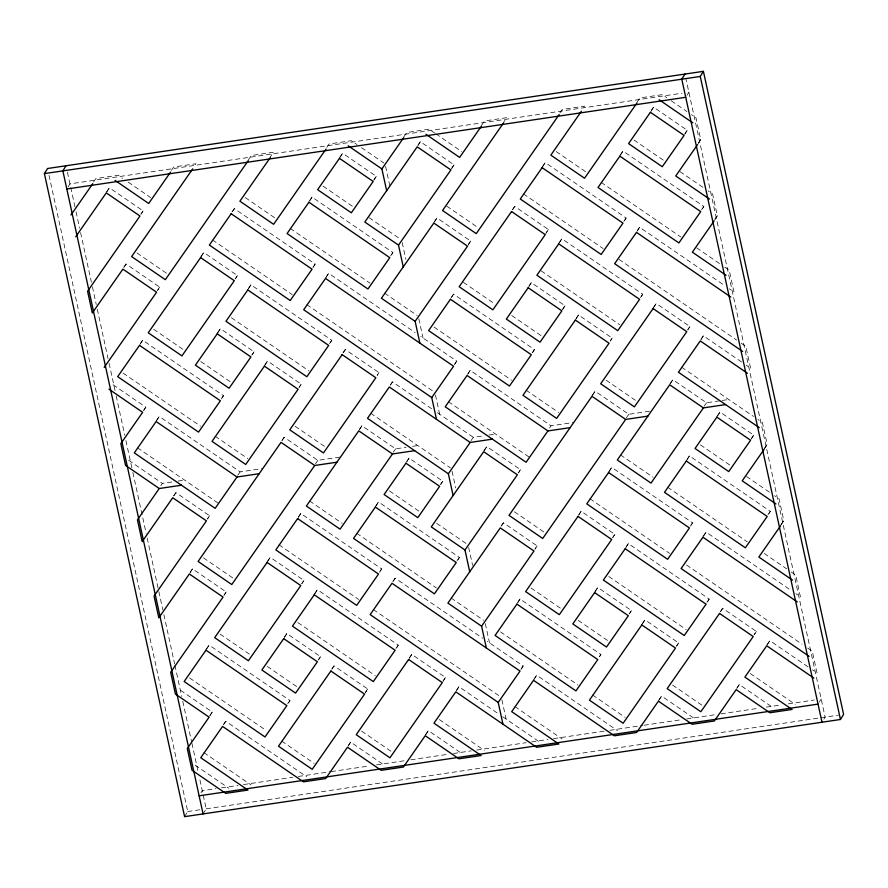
<?xml version="1.0" encoding="UTF-8"?>
<svg xmlns="http://www.w3.org/2000/svg" width="888" height="888" viewBox="0 0 888 888"><rect width="100%" height="100%" fill="white"/><g stroke="black" fill="none" stroke-linecap="round" stroke-linejoin="round"><path stroke-width="0.67" stroke-dasharray="4.44 3.33" d="M68.076 186.957L69.963 183.883L682.006 93.207M106.893 191.875L109.413 187.79L143.101 210.889L141.225 213.964M124.142 267.066L126.029 264.002L159.718 287.101L157.842 290.176M140.138 344.3L142.646 340.215L223.51 395.671L221.634 398.734M201.243 256.577L203.763 252.481L237.451 275.591L235.575 278.654M232.434 211.688L234.321 208.613L315.185 264.069L313.309 267.144M143.9 410.256L145.787 407.181L112.088 384.082M156.754 420.512L159.263 416.428L240.137 471.883L262.337 468.587M217.871 332.789L220.379 328.693L254.068 351.803L252.192 354.867M248.418 288.922L250.938 284.826L331.801 340.282L329.925 343.356M309.535 201.188L312.054 197.103L392.918 252.558L390.409 256.643M340.093 157.331L342.613 153.236L376.301 176.346L373.793 180.431M173.993 495.704L175.88 492.64L209.579 515.739L207.692 518.814M265.046 365.135L267.554 361.039L301.243 384.149L299.367 387.224M326.151 277.411L328.671 273.315L415.062 332.556M417.826 145.81L420.346 141.714L454.034 164.824L451.526 168.92M189.988 572.949L192.496 568.853L226.196 591.963L224.309 595.027M282.284 440.326L284.171 437.251L317.86 460.361L340.071 457.076M343.401 352.591L345.288 349.528L378.976 372.627L377.1 375.702M434.443 222.022L436.963 217.926L470.651 241.037L468.143 245.132M206.604 649.161L209.113 645.065L289.988 700.521L287.468 704.617M267.721 561.427L270.23 557.331L303.929 580.441L302.042 583.516M298.279 517.56L300.788 513.475L381.662 568.919L379.775 571.994M359.396 429.836L361.904 425.741L395.593 448.851L406.049 447.297M390.576 384.948L392.463 381.873L432.9 409.601M451.692 297.214L453.579 294.15L534.443 349.595L532.567 352.669M512.809 209.479L514.696 206.416L548.384 229.515L545.876 233.611M542.735 166.644L545.243 162.548L626.118 218.004L623.609 222.1M209.746 716.128L212.254 712.032L178.555 688.933M223.843 724.353L225.73 721.278L306.604 776.734M284.338 637.64L286.846 633.544L320.546 656.654L318.659 659.729M454.834 364.18L456.71 361.116L420.746 336.452M314.896 593.772L317.405 589.688L398.279 645.143L396.392 648.207M184.604 816.66L187.745 811.543L48.718 173.926M376.013 506.049L378.521 501.953L459.396 557.409L457.509 560.472M201.01 792.74L202.264 790.697L215.995 788.666M406.571 462.182L409.079 458.086L442.768 481.196L440.892 484.26M467.676 374.447L470.196 370.363L551.06 425.807L573.271 422.522M203.075 813.93L206.216 808.813L199.434 777.677M528.793 286.724L531.313 282.628L565.001 305.738L562.493 309.823M559.351 242.857L561.871 238.761L642.734 294.217L640.226 298.312M620.468 155.123L622.976 151.038L703.851 206.482L701.342 210.578M651.026 111.255L653.535 107.171L687.234 130.27L684.726 134.365M332.134 668.964L334.021 665.9L367.721 688.999L365.201 693.095M686.99 95.26L688.866 92.186M393.251 581.24L395.138 578.166L482.661 638.183M484.304 450.66L486.813 446.575L520.501 469.674L518.625 472.749M575.968 319.07L578.488 314.974L612.176 338.084L610.3 341.147M637.085 231.335L639.604 227.25L724.852 285.703M698.201 143.612L700.71 139.516L695.97 117.738L691.475 114.663M348.129 746.198L350.638 742.113L384.338 765.212M409.246 658.474L411.755 654.378L445.454 677.489L442.934 681.573M501.542 525.851L503.429 522.788L537.118 545.887L535.242 548.962M592.585 395.282L595.104 391.186L628.793 414.296L651.004 411M653.701 307.548L656.221 303.463L689.909 326.562L688.034 329.637M714.818 219.824L717.326 215.729L712.587 193.95L708.091 190.876M425.863 734.687L428.371 730.591L462.071 753.701M456.421 690.82L458.93 686.724L498.246 713.686M517.538 603.096L520.046 599L600.921 654.456L599.034 657.52M578.654 515.362L581.163 511.266L614.851 534.376L612.975 537.44M609.212 471.495L611.721 467.399L692.585 522.854L690.709 525.929M670.318 383.76L672.838 379.676L706.526 402.775L720.901 400.655M700.876 339.904L703.396 335.808L741.58 361.993M521.3 669.041L523.187 665.967L487.212 641.303M534.154 679.309L536.663 675.213L617.537 730.669M595.271 591.575L597.779 587.479L631.468 610.589L629.592 613.652M625.829 547.707L628.338 543.611L709.201 599.067L707.325 602.142M686.935 459.984L689.454 455.888L770.318 511.344L767.809 515.429M717.493 416.117L720.013 412.021L753.701 435.131L751.193 439.216M642.446 623.92L644.954 619.835L678.643 642.934L676.767 646.009M703.562 536.197L706.071 532.101L791.319 590.564M764.668 448.462L767.188 444.366L762.437 422.599L757.941 419.513M659.063 700.133L661.571 696.048L695.271 719.147M720.801 611.377L722.688 608.313L756.376 631.424L754.5 634.487M781.285 524.675L783.804 520.579L779.054 498.812L774.558 495.726M736.796 688.622L739.304 684.526L773.004 707.636M767.354 644.755L769.863 640.659L808.047 666.844M819.291 702.064L821.178 699M823.875 719.158L825.13 717.115L686.102 79.487M93.595 181.896L95.926 178.544L118.137 175.247L122.633 178.333M106.271 192.285L109.413 187.79M140.759 214.263L143.101 210.889M171.329 170.385L173.66 167.022L195.871 163.736L193.517 167.111M123.676 267.377L126.029 264.002M157.376 290.476L159.718 287.101M248.24 160.04L251.393 155.511L273.604 152.214L270.474 156.721M140.304 343.567L142.646 340.215M200.633 256.976L203.763 252.481M231.979 211.977L234.321 208.613M143.445 410.545L145.787 407.181M235.109 278.954L237.451 275.591M326.784 147.364L329.126 143.989L351.337 140.704L356.954 144.555M156.144 420.901L159.263 416.428M217.26 333.166L220.379 328.693M248.596 288.189L250.938 284.826M309.712 200.455L312.054 197.103M339.494 157.709L342.613 153.236M160.839 485.636L162.404 483.394L172.849 481.851M221.179 399.023L223.51 395.671M251.737 355.156L254.068 351.803M312.854 267.432L315.185 264.069M373.97 179.698L376.301 176.346M403.74 136.952L406.859 132.478L429.071 129.182L434.687 133.034M173.526 496.015L175.88 492.64M264.424 365.534L267.554 361.039M325.552 277.789L328.671 273.315M417.993 145.088L420.346 141.714M207.226 519.114L209.579 515.739M237.795 475.235L240.137 471.883M298.901 387.512L301.243 384.149M329.47 343.645L331.801 340.282M390.587 255.911L392.918 252.558M451.692 168.187L454.034 164.824M481.474 125.43L484.593 120.957L506.804 117.671L503.674 122.167M190.143 572.227L192.496 568.853M281.829 440.615L284.171 437.251M342.935 352.891L345.288 349.528M433.821 222.433L436.963 217.926M223.843 595.326L226.196 591.963M315.495 463.769L317.86 460.361M377.422 374.88L378.976 372.627M468.309 244.4L470.651 241.037M559.962 112.843L562.326 109.446L584.537 106.149L582.184 109.524M205.994 649.539L209.113 645.065M267.099 561.827L270.23 557.331M298.446 516.827L300.788 513.475M359.562 429.093L361.904 425.741M390.121 385.237L392.463 381.873M451.237 297.502L453.579 294.15M512.343 209.779L514.696 206.416M542.135 167.022L545.243 162.548M209.912 715.395L212.254 712.032M301.576 583.805L303.929 580.441M393.251 452.214L395.593 448.851M454.379 364.469L456.71 361.116M546.042 232.889L548.384 229.515M636.929 102.409L640.059 97.924L662.27 94.639L666.766 97.713M223.388 724.641L225.73 721.278M284.504 636.907L286.846 633.544M314.285 594.161L317.405 589.688M375.402 506.426L378.521 501.953M406.737 461.449L409.079 458.086M467.854 373.715L470.196 370.363M528.971 285.98L531.313 282.628M558.752 243.234L561.871 238.761M619.868 155.511L622.976 151.038M651.204 110.523L653.535 107.171M287.645 703.873L289.988 700.521M318.204 660.017L320.546 656.654M379.32 572.283L381.662 568.919M440.437 484.548L442.768 481.196M470.995 440.681L473.326 437.329L483.782 435.786M532.112 352.958L534.443 349.595M562.67 309.091L565.001 305.738M623.787 221.356L626.118 218.004M684.892 133.633L687.234 130.27M331.679 669.263L334.021 665.9M392.796 581.529L395.138 578.166M483.671 451.071L486.813 446.575M576.134 318.348L578.488 314.974M637.262 230.603L639.604 227.25M698.379 142.868L700.71 139.516M365.368 692.374L367.721 688.999M395.937 648.495L398.279 645.143M457.054 560.761L459.396 557.409M518.159 473.049L520.501 469.674M549.506 428.049L551.06 425.807M610.611 340.326L612.176 338.084M640.403 297.569L642.734 294.217M701.52 209.846L703.851 206.482M348.296 745.465L350.638 742.113M409.412 657.753L411.755 654.378M501.076 526.162L503.429 522.788M591.985 395.671L595.104 391.186M653.091 307.947L656.221 303.463M714.995 219.081L717.326 215.729M443.101 680.852L445.454 677.489M534.776 549.261L537.118 545.887M626.429 417.693L628.793 414.296M687.567 329.936L689.909 326.562M425.252 735.064L428.371 730.591M456.587 690.087L458.93 686.724M517.704 602.353L520.046 599M578.81 514.64L581.163 511.266M608.602 471.883L611.721 467.399M669.719 384.149L672.838 379.676M701.054 339.161L703.396 335.808M520.845 669.33L523.187 665.967M612.509 537.74L614.851 534.376M704.184 406.149L706.526 402.775M533.544 679.686L536.663 675.213M594.66 591.952L597.779 587.479M625.996 546.975L628.338 543.611M687.112 459.24L689.454 455.888M716.894 416.494L720.013 412.021M599.356 656.687L600.921 654.456M629.137 613.941L631.468 610.589M690.254 526.218L692.585 522.854M751.37 438.483L753.701 435.131M641.824 624.32L644.954 619.835M702.952 536.574L706.071 532.101M764.069 448.84L767.188 444.366M676.301 646.298L678.643 642.934M706.87 602.43L709.201 599.067M767.987 514.696L770.318 511.344M658.452 700.521L661.571 696.048M720.335 611.677L722.688 608.313M780.685 525.063L783.804 520.579M754.034 634.787L756.376 631.424M736.962 687.878L739.304 684.526M766.744 645.132L769.863 640.659M178.077 481.074L184.604 480.108M412.587 446.331L417.804 445.554M489.011 435.009L495.537 434.043M722.21 400.455L728.737 399.489M221.478 787.845L237.951 785.414M243.434 784.592L292.84 777.278M298.335 776.467L329.892 771.783M331.268 771.583L369.686 765.889M376.545 764.879L405.372 760.605M410.855 759.795L447.907 754.301M453.402 753.49L471.239 750.848M476.723 750.027L526.129 742.712M531.623 741.902L548.085 739.46M553.579 738.65L604.351 731.124M609.845 730.313L642.779 725.429M644.144 725.23L681.196 719.735M686.69 718.925L715.506 714.651M721 713.841L759.418 708.147M766.289 707.125L781.385 704.894M788.244 703.873L814.318 700.01M187.745 811.543L199.622 809.789M206.216 808.813L838.316 715.162M671.261 100.799L686.979 111.577M633.954 140.038L664.291 160.839M680.008 171.617L703.596 187.79M556.221 151.559L586.557 172.35M601.154 182.362L680.885 237.041M696.625 247.83L720.212 264.002M724.708 267.088L729.203 270.163L733.954 291.941L729.403 288.822M435.808 133.811L461.649 151.515M523.421 193.884L603.152 248.551M618.914 259.363L736.674 340.104M741.247 343.245L745.82 346.376L750.571 368.154L746.075 365.079M361.449 147.63L383.916 163.037M446.808 206.171L478.266 227.739M541.181 270.873L619.769 324.764M681.562 367.144L753.446 416.428M323.032 186.103L353.357 206.904M369.075 217.682L400.532 239.249M463.425 282.384L494.882 303.951M511.732 315.495L542.057 336.297M606.082 380.197L636.407 400.988M700.432 444.888L730.757 465.689M746.475 476.468L770.063 492.64M245.299 197.624L275.624 218.415M290.221 228.427L369.952 283.106M384.571 293.129L417.149 315.462M434.021 327.039L511.477 380.153M526.096 390.176L558.674 412.509M620.446 454.867L653.024 477.2M667.621 487.223L747.352 541.891M764.224 553.457L786.679 568.864M791.175 571.939L795.67 575.024L800.421 596.792L795.87 593.684M128.249 182.184L150.716 197.591M212.487 239.949L292.219 294.627M306.837 304.651L433.744 391.664M448.362 401.687L529.237 457.142M589.887 498.734L669.619 553.413M686.524 565.001L801.997 644.177M807.714 648.096L812.287 651.237L817.038 673.004L812.542 669.929M437.384 412.687L473.326 437.329M137.007 253.002L167.333 273.804M231.391 317.726L308.835 370.84M370.629 413.209L450.383 467.887M514.407 511.788L544.733 532.589M608.791 576.512L686.235 629.625M750.282 673.537L795.204 704.339M153.624 329.215L183.949 350.016M200.799 361.571L231.124 382.362M295.149 426.262L325.474 447.064M389.499 490.964L419.824 511.754M436.674 523.31L466.999 544.1M531.024 588L561.349 608.802M578.199 620.357L608.524 641.147M672.549 685.048L702.874 705.849M123.099 373.104L200.544 426.218M215.162 436.241L247.741 458.574M309.512 500.932L342.091 523.276M356.687 533.288L436.419 587.956M451.037 597.979L483.616 620.312M500.499 631.89L577.955 685.003M592.562 695.027L625.141 717.36M137.429 447.763L218.304 503.207M278.954 544.799L358.697 599.478M373.304 609.501L500.21 696.514M514.829 706.548L562.004 738.894M128.705 460.295L162.404 483.394M502.73 716.771L539.804 742.179M203.474 557.864L233.799 578.654M297.857 622.577L375.313 675.69M439.349 719.602L484.271 750.404M220.091 634.076L249.295 654.101M267.266 666.422L297.591 687.212M361.616 731.113L391.941 751.914M189.566 677.955L265.878 730.291M281.64 741.091L314.208 763.425M203.907 752.613L251.082 784.959M195.171 765.145L228.871 788.255M385.592 166.367L389.788 185.581M402.209 242.579L405.838 259.229M418.825 318.792L423.021 338.006M435.442 395.005L439.638 414.219M452.059 471.228L455.688 487.878M468.675 547.441L472.594 565.367M485.292 623.654L489.488 642.868M501.909 699.866L506.105 719.08M67.421 172.239L74.981 206.915M76.046 211.799L79.587 228.049M80.597 232.645L91.397 282.195M92.408 286.824L96.248 304.44M97.303 309.268L108.059 358.619M109.113 363.425L115.151 391.12M116.195 395.915L124.753 435.176M125.93 440.581L131.835 467.665M132.867 472.394L146.154 533.344M147.186 538.061L158.564 590.231M158.852 591.586L162.826 609.801M163.88 614.607L174.636 663.958M174.925 665.312L181.718 696.447M182.773 701.298L191.642 741.935M191.93 743.289L198.424 773.082"/><path stroke-width="1.33" d="M44.4 173.626L47.541 168.509L703.396 71.34L843.6 714.374L840.459 719.491L184.604 816.66L44.4 173.626L700.255 76.457L703.396 71.34M66.012 165.767L62.87 170.885L203.075 813.93M684.926 74.07L681.784 79.187L821.988 722.233M70.962 214.996L92.796 183.661M75.713 236.763L106.271 192.896L139.971 216.006L87.579 291.209L92.33 312.976L122.888 269.12L156.588 292.219L104.196 367.421M170.529 172.139L148.696 203.474L114.996 180.364M192.729 168.853L131.624 256.577L165.312 279.687L248.263 160.628M270.463 157.331L239.904 201.199L273.604 224.309L325.996 149.106M181.474 485.225L159.263 488.511L137.429 519.846L142.18 541.625L172.738 497.757L206.438 520.856L154.046 596.059L158.797 617.837L189.355 573.97L223.055 597.069L170.674 672.272L175.413 694.05L209.113 717.149L187.29 748.484L192.03 770.262L225.73 793.361L247.941 790.076L200.766 757.73L222.588 726.395L303.463 781.851L325.674 778.554L347.497 747.23L381.196 770.329L403.407 767.043L425.23 735.708L458.93 758.818L481.141 755.522L433.966 723.176L455.788 691.841L536.663 747.296L558.874 744.011L511.699 711.654L533.522 680.33L614.396 735.786L636.607 732.489L658.43 701.154L692.129 724.264L714.341 720.978L736.163 689.643L769.863 712.753L792.074 709.457L744.899 677.111L766.721 645.776L813.896 678.121M386.646 190.698L381.896 168.92L403.729 137.596M236.996 477L215.162 508.325L134.299 452.869L156.122 421.545L236.996 477L259.207 473.704M398.512 245.132L450.904 169.941L417.205 146.831L364.813 222.033L398.512 245.132L403.263 266.911M481.451 126.074L459.629 157.409L425.929 134.299M503.663 122.788L442.546 210.512L476.246 233.622L559.185 114.552M314.729 465.479L231.779 584.537L198.091 561.438L281.03 442.368L314.729 465.479L336.941 462.193M415.129 321.345L467.521 246.154L433.821 223.043L381.429 298.246L415.129 321.345L419.88 343.123M581.396 111.266L550.838 155.134L584.537 178.233L636.918 103.041M392.463 453.957L340.071 529.159L306.382 506.049L358.763 430.858L392.463 453.957L414.674 450.671M431.746 397.569L453.579 366.233L325.53 278.432L303.707 309.757L431.746 397.569L436.496 419.336M453.113 495.548L448.362 473.781L470.196 442.446L492.407 439.149M697.58 144.633L675.746 175.968L709.445 199.067M464.979 549.994L517.371 474.791L483.671 451.692L431.291 526.884L464.979 549.994L469.73 571.761M547.929 430.924L526.096 462.26L445.232 406.804L467.055 375.469L547.929 430.924L570.14 427.639M714.196 220.846L692.363 252.181L726.062 275.28M481.596 626.207L533.988 551.004L500.288 527.905L447.907 603.096L481.596 626.207L486.346 647.974M625.663 419.414L542.712 538.472L509.024 515.373L591.963 396.303L625.663 419.414L647.863 416.117M498.212 702.419L520.046 671.084L391.997 583.283L370.174 614.618L498.212 702.419L502.963 724.197M703.396 407.892L651.004 483.094L617.315 459.984L669.696 384.793L703.396 407.892L725.596 404.606M764.046 449.483L742.213 480.819L775.912 503.918M780.663 525.696L758.84 557.031L792.529 580.142M66.822 189L685.736 97.303M199.134 795.815L818.037 704.117M659.129 99.745L692.829 122.855M730.813 297.058L636.463 232.356L614.629 263.692L742.679 351.493M747.43 373.271L700.255 340.925L678.421 372.261L759.296 427.705M348.196 145.821L381.896 168.92M797.28 601.909L702.93 537.218L681.107 568.542L809.146 656.354M470.196 442.446L389.321 386.99L367.499 418.326L448.362 473.781M108.947 389.188L142.646 412.298L120.812 443.634L125.563 465.401L159.263 488.511M700.255 76.457L840.459 719.491M139.505 345.332L117.682 376.656L198.546 432.112L220.379 400.777L139.505 345.332M200.621 257.598L148.241 332.8L181.929 355.899L234.321 280.708L200.621 257.598M231.18 213.731L209.357 245.066L290.221 300.521L312.054 269.186L231.18 213.731M217.238 333.81L195.416 365.146L229.104 388.245L250.938 356.921L217.238 333.81M247.796 289.943L225.974 321.278L306.837 376.734L328.671 345.399L247.796 289.943M308.913 202.22L287.079 233.544L367.954 289L389.788 257.664L308.913 202.22M339.471 158.353L317.638 189.688L351.337 212.787L373.171 181.452L339.471 158.353M264.413 366.156L212.032 441.358L245.721 464.457L298.113 389.266L264.413 366.156M342.146 354.645L289.766 429.836L323.454 452.947L375.846 377.744L342.146 354.645M205.972 650.183L184.149 681.518L265.024 736.962L286.846 705.638L205.972 650.183M267.088 562.448L214.707 637.651L248.396 660.75L300.788 585.558L267.088 562.448M297.647 518.581L275.824 549.916L356.687 605.372L378.521 574.037L297.647 518.581M450.438 299.256L428.604 330.591L509.479 386.047L531.313 354.712L450.438 299.256M511.555 211.533L459.163 286.724L492.862 309.834L545.254 234.632L511.555 211.533M542.113 167.666L520.279 199.001L601.154 254.456L622.976 223.121L542.113 167.666M283.705 638.661L261.882 669.996L295.571 693.106L317.405 661.771L283.705 638.661M314.263 594.805L292.441 626.129L373.304 681.584L395.138 650.249L314.263 594.805M375.38 507.07L353.557 538.406L434.421 593.85L456.254 562.526L375.38 507.07M405.938 463.203L384.116 494.538L417.804 517.637L439.638 486.313L405.938 463.203M528.171 287.745L506.338 319.081L540.037 342.18L561.871 310.844L528.171 287.745M558.73 243.878L536.896 275.213L617.77 330.669L639.604 299.334L558.73 243.878M619.846 156.144L598.013 187.479L678.887 242.935L700.71 211.599L619.846 156.144M650.405 112.288L628.571 143.612L662.27 166.722L684.093 135.387L650.405 112.288M330.88 671.017L278.499 746.209L312.199 769.319L364.579 694.116L330.88 671.017M575.346 320.091L522.965 395.293L556.654 418.392L609.046 343.201L575.346 320.091M408.613 659.495L356.232 734.698L389.932 757.797L442.313 682.606L408.613 659.495M653.08 308.58L600.688 383.771L634.387 406.882L686.779 331.679L653.08 308.58M516.905 604.118L495.082 635.442L575.946 690.897L597.779 659.573L516.905 604.118M578.021 516.383L525.641 591.586L559.329 614.685L611.721 539.493L578.021 516.383M608.58 472.516L586.757 503.851L667.621 559.307L689.454 527.971L608.58 472.516M594.638 592.596L572.816 623.931L606.504 647.03L628.338 615.706L594.638 592.596M625.196 548.729L603.374 580.064L684.237 635.519L706.071 604.184L625.196 548.729M686.313 461.005L664.49 492.329L745.354 547.785L767.188 516.461L686.313 461.005M716.871 417.138L695.038 448.473L728.737 471.572L750.571 440.237L716.871 417.138M641.813 624.941L589.432 700.144L623.121 723.254L675.513 648.051L641.813 624.941M719.546 613.43L667.165 688.622L700.854 711.732L753.246 636.53L719.546 613.43"/></g></svg>
